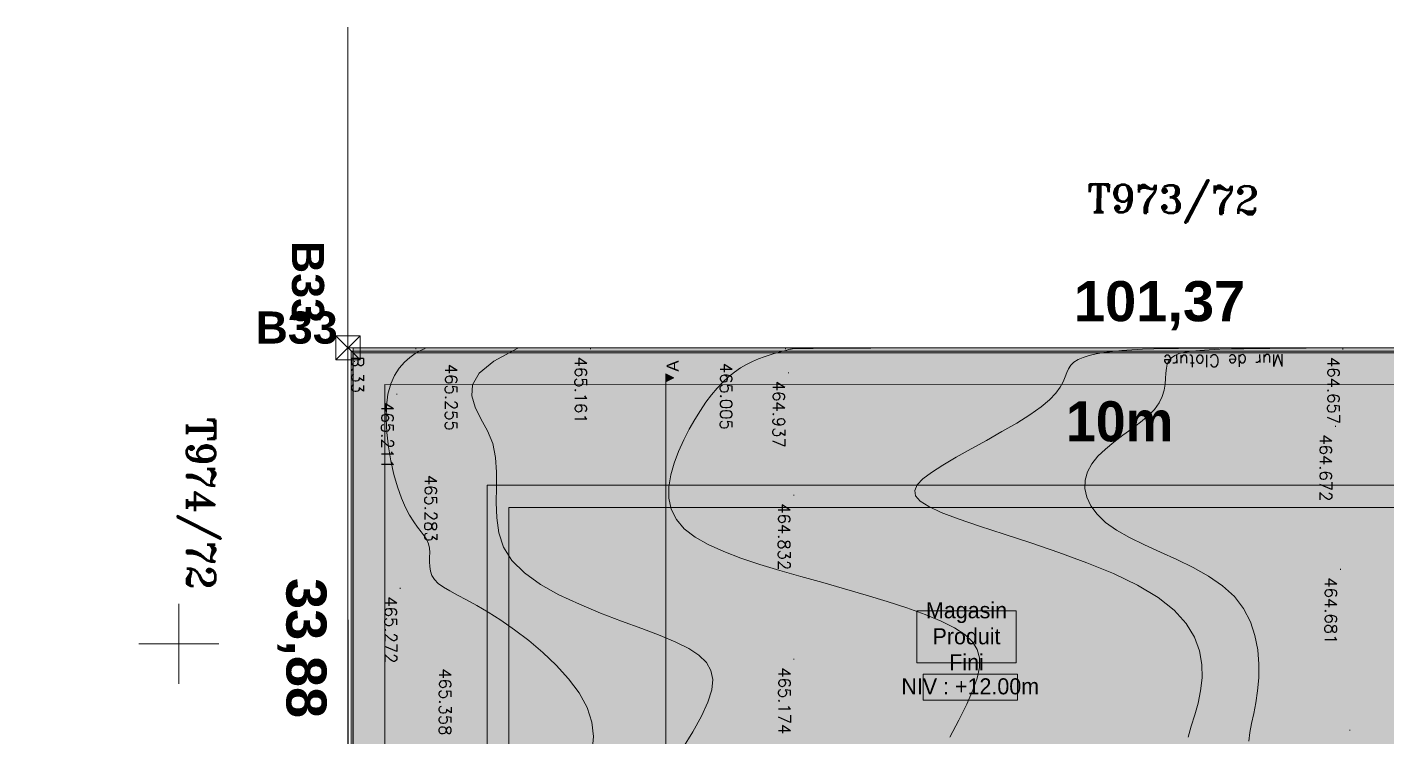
# Model space of a CAD drawing. Header units: millimetres. Extents: x 132836 to 1862386, y -330276 to -143438.
# Drawn here: x 132836 to 217603, y -187693 to -143438 of the extents above; entities that cross this region are included whole.
import ezdxf

# ---------------------------------------------------------------- set-up
doc = ezdxf.new("R2010")
doc.units = ezdxf.units.MM
doc.header["$MEASUREMENT"] = 0
for name, color, linetype in [('Cotations - 1_100', 7, 'Continuous'), ('Divers - Dessin général', 7, 'Continuous'), ('Hachure', 7, 'Continuous'), ('Marques - Coupes', 7, 'Continuous'), ('Nouveau_0', 7, 'Continuous'), ('Nouveau_Carroyage', 7, 'Continuous'), ('Nouveau_CN_01_00', 7, 'Continuous'), ('Nouveau_CN_02_00', 7, 'Continuous'), ('Nouveau_Réferences foncières extraites', 7, 'Continuous'), ('Nouveau_TopoAlt', 7, 'Continuous'), ('Nouveau_TopoJIS', 7, 'Continuous'), ('Nouveau_TOPOJIS TITRE', 7, 'Continuous'), ('Nouveau_TopoMa TITTR', 7, 'Continuous'), ('Sols_ Dalles', 7, 'Continuous'), ('Textes - 1_100', 7, 'Continuous'), ('TopoAlt', 7, 'Continuous')]:
    doc.layers.add(name, color=color, linetype=linetype)
doc.styles.add('STYLE_GENERE_1', font='')
doc.styles.add('STYLE_GENERE_2', font='')
doc.styles.add('STYLE_GENERE_3', font='')
doc.styles.add('STYLE_GENERE_4', font='')
doc.styles.add('STYLE_GENERE_5', font='romant.shx')
doc.styles.get('STYLE_GENERE_1').set_extended_font_data('Agency FB')
doc.styles.get('STYLE_GENERE_2').set_extended_font_data('Arial')
doc.styles.get('STYLE_GENERE_3').set_extended_font_data('Arial', bold=True)
doc.styles.get('STYLE_GENERE_4').set_extended_font_data('Agency FB', bold=True)

# ---------------------------------------------------------------- blocks, each defined once
blk = doc.blocks.new('Plan de coupe_1_1', base_point=(172644, -165306))
at = {"layer": 'Marques - Coupes', "linetype": 'Continuous', "lineweight": 0, "true_color": 0x000000}
blk.add_hatch(color=18, dxfattribs=at).paths.add_polyline_path([(172644, -165056), (172644, -165556), (173144, -165306)])
at = {"layer": 'Marques - Coupes', "color": 7, "linetype": 'Continuous', "lineweight": 5}
blk.add_line((172644, -165556), (172644, -266659), dxfattribs=at)
at = {"layer": 'Marques - Coupes', "color": 7, "linetype": 'Continuous', "lineweight": 5, "flags": 128}
blk.add_lwpolyline([(172644, -165056), (172644, -165556), (173144, -165306)], close=True, dxfattribs=at)
at = {"layer": 'Marques - Coupes', "color": 7, "lineweight": 5, "insert": (173451, -164220), "char_height": 750, "attachment_point": 9, "rotation": 90, "style": 'STYLE_GENERE_2'}
blk.add_mtext('\\A1;{\\pqr;\\pt0;\\fArial|b0|i0|c0|p38;A}', dxfattribs=at)

msp = doc.modelspace()

# ---------------------------------------------------------------- hatches: boundary and pattern name
at = {"linetype": 'Continuous', "lineweight": 0, "true_color": 0x6f6f6f}
h = msp.add_hatch(color=8, dxfattribs=at)
h.paths.add_polyline_path([(141848.442, -275935.042), (141848.442, -295062.571), (269220.821, -293826.868), (269220.821, -270902.734), (268763.049, -270902.734), (254213.6, -271040.575), (254213.6, -163437.635), (153156.2, -163437.635), (153156.2, -271040.575), (153182.962, -271040.57), (153183.146, -272000.514, -0.409427364), (149183.681, -275935.042)])
h.paths.add_polyline_path([(158435.584, -260639.953), (155145.584, -260639.953), (155145.584, -248364.953), (155145.584, -243089.974), (155145.584, -242189.974), (158435.584, -242189.974)], flags=0)
h.paths.add_polyline_path([(196775.042, -260810.571), (196775.042, -222495.57), (186955.542, -222495.57), (186955.542, -218295.57), (196754.55, -218295.57), (196754.55, -208495.57), (196754.55, -204495.57), (193355.542, -204495.57), (193355.542, -201780.57), (193355.542, -195161.535), (195576.034, -195161.535), (195576.034, -189810.571), (217850.068, -189810.571), (217850.068, -262266.885), (245610.045, -262266.885), (245610.045, -253395.571), (245626.034, -253395.571), (246426.034, -253395.571), (247826.034, -253395.571), (247826.034, -248005.571), (247826.034, -246605.571), (245626.034, -246605.571), (245610.045, -246605.571), (245610.045, -171995.57), (212806.28, -171995.57), (161503.433, -171995.57), (161503.433, -193810.571), (161503.433, -230015.57), (161503.433, -260810.571)], flags=0)
h.paths.add_polyline_path([(162737.042, -269433.913, -0.09031866), (162858.773, -268727.623, -0.201448728), (163912.639, -267592.74, -0.104211445), (164718.006, -267415.055), (165317.979, -267409.371, -0.104044608), (166125.354, -267571.244, -0.238255457), (167284.257, -268953.318, -0.055188622), (167336.836, -269390.334), (167338.931, -269611.438), (167351.046, -270890.267), (167092.583, -271892.761, -0.267949192), (165370.083, -272909.124), (164770.11, -272914.808, -0.193717464), (163379.252, -272370.185, -0.070568756), (163028.663, -271931.262, -0.131652498), (162751.253, -270933.845)], flags=0)
h.paths.add_polyline_path([(173316.986, -273599.031), (173316.986, -273452.052), (173330.488, -267377.824, -0.380556701), (175316.986, -265609.826), (175394.714, -265609.826), (175394.714, -270609.826), (190394.714, -270609.826), (190394.714, -265609.826), (195356.191, -265609.826, -0.414213562), (196856.191, -267109.826), (196856.191, -273660.699, -0.345501612), (195137.285, -275433.432), (175327.752, -275599.002, -0.415791099)], flags=0)
h.paths.add_polyline_path([(205510.093, -271504.083, -0.134473934), (205230.948, -270484.937), (205230.948, -268984.937, -0.414213562), (207230.948, -266984.937), (207830.948, -266984.937, -0.414213562), (209830.948, -268984.937), (209830.948, -270484.937, -0.128820346), (209574.03, -271465.581, -0.270936291), (207830.948, -272484.937), (207230.948, -272484.937, -0.264979997)], flags=0)
h.paths.add_polyline_path([(217862.687, -273329.325), (217869.949, -267730.336, -0.098561509), (218100.718, -266943.721), (218117.681, -266951.545, -0.258849002), (219955.479, -265605.827), (219953.141, -265587.294), (220637.569, -265587.294), (220637.569, -265687.294), (220637.569, -270687.294), (250537.569, -270687.294), (250537.569, -265687.294), (252208.004, -265687.294), (254186.294, -265687.294), (254186.294, -267687.294), (254186.294, -271062.255, 0.001345761), (254186.323, -271073.021), (254197.209, -273095.233, -0.414213562), (252208.004, -275105.97), (243484.534, -275105.97, -0.005188955), (243431.438, -275116.103), (235447.992, -275196.191), (220071.012, -275253.24, -0.386553331), (217873.089, -273475.385, -0.025189219)], flags=0)
at = {"linetype": 'Continuous', "lineweight": 0, "true_color": 0xa7a7a7}
msp.add_hatch(color=253, dxfattribs=at).paths.add_polyline_path([(196117.459, -168421.506, 1), (206117.459, -168421.506, 1)])
at = {"linetype": 'Continuous', "lineweight": 0, "true_color": 0x90b349}
msp.add_hatch(color=55, dxfattribs=at).paths.add_polyline_path([(153135.736, -163719.488), (153116.298, -271660.98), (155116.298, -271661.341), (155135.376, -165719.848), (251905.262, -165737.275), (251887.357, -265587.294), (253887.357, -265587.654), (253905.622, -163737.635)])
at = {"layer": 'Sols_ Dalles', "linetype": 'Continuous', "lineweight": 0, "true_color": 0x2e271c}
msp.add_hatch(color=250, dxfattribs=at).paths.add_polyline_path([(161503.433, -171995.57), (161503.433, -230015.57), (161503.433, -260810.571), (196775.042, -260810.571), (196775.042, -260795.571), (196775.042, -258649.982), (196775.042, -258010.558), (196775.042, -222495.57), (186955.542, -222495.57), (186955.542, -218295.57), (196754.55, -218295.57), (196754.55, -204495.57), (193355.542, -204495.57), (193355.542, -201780.57), (193355.542, -195161.535), (195576.034, -195161.535), (195576.034, -189810.571), (217805.542, -189810.571), (217805.542, -253395.57), (217805.542, -253415.571), (219205.542, -253415.571), (219205.542, -253395.57), (219205.542, -188410.571), (191955.542, -188410.571), (191955.542, -190035.076), (194140.476, -190023.061), (194160.967, -193749.52), (191976.034, -193761.535), (191955.542, -200380.57), (191955.542, -205895.57), (195354.55, -205895.57), (195354.55, -216895.57), (185555.542, -216895.57), (185555.542, -223895.57), (195354.55, -223895.57), (195354.55, -258649.982), (195354.55, -259410.571), (163990.222, -259410.571), (162860.681, -259410.571), (162860.681, -231415.57), (162860.681, -173395.57), (244226.034, -173395.57), (244226.034, -248005.571), (245626.034, -248005.571), (246426.034, -248005.571), (246426.034, -251817.03), (245610.045, -251817.03), (244211.034, -251817.03), (244211.034, -253395.571), (246426.034, -253395.571), (247826.034, -253395.571), (247826.034, -248005.571), (247826.034, -246605.571), (245626.034, -246605.571), (245626.034, -171995.57)])
at = {"layer": 'Sols_ Dalles', "linetype": 'Continuous', "lineweight": 0, "true_color": 0x003f1e}
msp.add_hatch(color=118, dxfattribs=at).paths.add_polyline_path([(162860.681, -188410.571), (191976.034, -188410.571), (219205.542, -188410.571), (219205.542, -173400.184), (162860.681, -173400.184)])

# ---------------------------------------------------------------- linework, layer by layer
at = {"color": 8, "linetype": 'Continuous', "lineweight": 5}
for p, q in [((152080.816, -162682.925), (153590.535, -164192.346)), ((152080.965, -164192.495), (153590.386, -162682.776))]:
    msp.add_line(p, q, dxfattribs=at)
at = {"color": 14, "linetype": 'Continuous', "lineweight": 5, "true_color": 0xa40f02}
for p, q in [((152080.816, -162682.925), (153590.535, -164192.346)), ((152080.965, -164192.495), (153590.386, -162682.776))]:
    msp.add_line(p, q, dxfattribs=at)
at = {"color": 8, "linetype": 'Continuous', "lineweight": 5, "flags": 128}
msp.add_lwpolyline([(153590.386, -162682.776), (153590.535, -164192.346), (152080.965, -164192.495), (152080.816, -162682.925)], close=True, dxfattribs=at)
at = {"color": 14, "linetype": 'Continuous', "lineweight": 5, "true_color": 0xa40f02, "flags": 128}
msp.add_lwpolyline([(153590.386, -162682.776), (153590.535, -164192.346), (152080.965, -164192.495), (152080.816, -162682.925)], close=True, dxfattribs=at)
at = {"color": 9, "linetype": 'Continuous', "lineweight": 5}
msp.add_lwpolyline([(149183.681, -275935.042), (141848.442, -275935.042), (141848.442, -295062.571), (269220.821, -293826.868), (269220.821, -270902.734), (268763.049, -270902.734), (254213.6, -271040.575), (254213.6, -163437.635), (153163.039, -163437.635), (153163.039, -271040.575), (153156.2, -271040.575), (153156.383, -272000.519), (153183.146, -272000.514, -0.409427364)], format="xyb", close=True, dxfattribs=at)
at = {"color": 7, "linetype": 'Continuous', "lineweight": 5}
msp.add_lwpolyline([(153135.736, -163719.488), (153116.298, -271660.98), (155116.298, -271661.341), (155135.376, -165719.848), (251905.262, -165737.275), (251887.357, -265587.294), (253887.357, -265587.654), (253905.622, -163737.635)], close=True, dxfattribs=at)
at = {"layer": 'Divers - Dessin général', "color": 8, "linetype": 'Continuous', "lineweight": 5}
msp.add_lwpolyline([(254205.676, -163437.635), (254186.294, -271067.638), (152856.388, -272027.634), (152839.018, -197317.635), (152835.676, -163437.635)], close=True, dxfattribs=at)
at = {"layer": 'Divers - Dessin général', "color": 14, "linetype": 'Continuous', "lineweight": 5, "true_color": 0x990000}
msp.add_lwpolyline([(254205.676, -163437.635), (254186.294, -271067.638), (152856.388, -272027.634), (152839.018, -197317.635), (152835.676, -163437.635)], close=True, dxfattribs=at)
at = {"layer": 'Hachure', "color": 7, "linetype": 'Continuous', "lineweight": 5, "flags": 128}
for points in [[(188294.56, -179840.069), (194502.168, -179840.069), (194502.168, -183083.314), (188294.56, -183083.314)], [(188694.521, -183779.046), (194568.735, -183779.046), (194568.735, -185400.669), (188694.521, -185400.669)]]:
    msp.add_lwpolyline(points, close=True, dxfattribs=at)
at = {"layer": 'Nouveau_0', "color": 8, "linetype": 'Continuous', "lineweight": 5}
for p, q in [((152835.676, -163437.635), (152835.676, -197326.333)), ((254199.193, -163437.635), (152835.676, -163437.635)), ((152835.676, -163437.635), (152835.676, -197326.333)), ((254199.193, -163437.635), (152835.676, -163437.635))]:
    msp.add_line(p, q, dxfattribs=at)
for points in [[(132835.676, -197326.333), (152835.676, -197326.333), (152835.676, -163437.635), (152835.676, -143437.635)], [(152835.676, -143437.635), (152835.676, -163437.635), (254199.193, -163437.635), (260175.102, -163437.635)]]:
    msp.add_lwpolyline(points, dxfattribs=at)
at = {"layer": 'Nouveau_0', "color": 8, "linetype": 'Continuous', "lineweight": 5, "flags": 128}
msp.add_lwpolyline([(152835.676, -272063.016), (254199.193, -271079.638), (254199.193, -163437.635), (152835.676, -163437.635), (152835.676, -197326.333)], close=True, dxfattribs=at)
msp.add_lwpolyline([(253999.193, -270881.569), (253999.193, -163637.635), (153035.676, -163637.635), (153035.676, -197326.333), (153035.676, -271861.067)], dxfattribs=at)
at = {"layer": 'Nouveau_Carroyage', "color": 8, "linetype": 'Continuous', "lineweight": 5}
for p, q in [((142285.911, -179392.51), (142285.911, -184392.51)), ((139785.911, -181892.51), (144785.911, -181892.51))]:
    msp.add_line(p, q, dxfattribs=at)
at = {"layer": 'Nouveau_CN_01_00', "color": 8, "linetype": 'Continuous', "lineweight": 5, "flags": 128}
for points in [[(163430.134, -163463.074), (161929.9, -164262.586), (161023.414, -165013.434), (160600.1, -165731.926), (160549.378, -166434.372), (160760.67, -167137.081), (161123.397, -167856.361), (161526.98, -168608.523), (161860.842, -169409.876), (162042.348, -170271.164), (162100.642, -171180.881), (162092.813, -172121.954), (162075.95, -173077.311), (162107.141, -174029.881), (162243.474, -174962.592), (162542.039, -175858.372), (163059.924, -176700.15), (163835.367, -177474.639), (164831.201, -178183.69), (165991.411, -178832.94), (167259.979, -179428.025), (168580.889, -179974.583), (169898.123, -180478.249), (171155.666, -180944.661), (172297.499, -181379.454), (173276.857, -181790.479), (174083.965, -182194.437), (174718.301, -182610.245), (175179.342, -183056.817), (175466.563, -183553.069), (175579.442, -184117.917), (175517.454, -184770.276), (175280.077, -185529.062), (174873.788, -186405.615), (174333.069, -187380.985), (173699.402, -188428.644)], [(207140.178, -163455.941), (206267.625, -163458.638), (205422.539, -163462.821), (204607.492, -163469.929), (203825.057, -163481.403), (203077.807, -163498.681), (202368.315, -163523.204), (201699.154, -163556.41), (201072.896, -163599.74), (200492.069, -163654.703), (199959.02, -163723.088), (199476.047, -163806.754), (199045.453, -163907.56), (198669.536, -164027.366), (198350.599, -164168.03), (198090.94, -164331.411), (197892.861, -164519.37), (197753.284, -164733.749), (197647.627, -164976.336), (197545.926, -165248.901), (197418.221, -165553.218), (197234.551, -165891.057), (196964.953, -166264.19), (196579.467, -166674.388), (196048.131, -167123.424), (195353.225, -167610.882), (194525.99, -168127.596), (193609.908, -168662.215), (192648.463, -169203.386), (191685.136, -169739.757), (190763.41, -170259.976), (189926.767, -170752.69), (189218.69, -171206.548), (188677.743, -171614.162), (188322.82, -171984.007), (188167.896, -172328.524), (188226.948, -172660.154), (188513.95, -172991.336), (189042.879, -173334.511), (189827.711, -173702.119), (190882.42, -174106.601), (192206.596, -174558.12), (193742.275, -175057.725), (195417.106, -175604.188), (197158.739, -176196.282), (198894.822, -176832.779), (200553.006, -177512.451), (202060.938, -178234.07), (203346.269, -178996.408), (204354.028, -179796.644), (205098.764, -180625.575), (205612.406, -181472.405), (205926.883, -182326.338), (206074.125, -183176.578), (206086.062, -184012.33), (205994.621, -184822.796), (205831.734, -185597.181), (205628.527, -186329.357), (205412.923, -187031.876), (205212.042, -187721.954)]]:
    msp.add_lwpolyline(points, dxfattribs=at)
at = {"layer": 'Nouveau_CN_02_00', "color": 8, "linetype": 'Continuous', "lineweight": 5, "flags": 128}
for points in [[(157638.113, -163468.925), (157349.048, -163609.055), (157027.209, -163793.603), (156689.076, -164031.254), (156351.124, -164330.693), (156029.831, -164700.605), (155741.674, -165149.674), (155503.131, -165686.585), (155330.678, -166320.024), (155236.605, -167052.614), (155216.448, -167862.734), (155261.552, -168722.703), (155363.267, -169604.839), (155512.937, -170481.461), (155701.912, -171324.886), (155921.537, -172107.434), (156163.16, -172801.421), (156418.138, -173386.616), (156677.864, -173872.576), (156933.744, -174276.312), (157177.181, -174614.829), (157399.578, -174905.137), (157592.341, -175164.242), (157746.872, -175409.154), (157854.576, -175656.88), (157911.203, -175920.727), (157929.892, -176199.204), (157928.129, -176487.118), (157923.397, -176779.277), (157933.183, -177070.488), (157974.972, -177355.559), (158066.249, -177629.297), (158224.498, -177886.511), (158464.018, -178125.321), (158786.357, -178357.098), (159189.874, -178596.527), (159672.929, -178858.293), (160233.883, -179157.08), (160871.096, -179507.573), (161582.927, -179924.457), (162367.737, -180422.415), (163217.972, -181011.613), (164102.422, -181684.136), (164983.963, -182427.55), (165825.47, -183229.42), (166589.819, -184077.312), (167239.887, -184958.791), (167738.55, -185861.422), (168048.682, -186772.772), (168146.63, -187682.394), (168062.619, -188587.79)], [(185427.01, -163457.364), (183869.761, -163461.682), (182694.081, -163465.164), (181844.716, -163468.173), (181266.414, -163471.073), (180903.923, -163474.226), (180701.99, -163477.994), (180605.363, -163482.741), (180558.789, -163488.829), (180515.414, -163496.802), (180461.983, -163507.925), (180393.638, -163523.645), (180305.521, -163545.41), (180192.775, -163574.664), (180050.544, -163612.856), (179873.968, -163661.432), (179658.192, -163721.838), (179400.293, -163795.796), (179105.088, -163886.125), (178779.333, -163995.919), (178429.779, -164128.273), (178063.18, -164286.281), (177686.29, -164473.036), (177305.863, -164691.633), (176928.65, -164945.167), (176560, -165236.56), (176199.637, -165568.051), (175845.878, -165941.708), (175497.041, -166359.6), (175151.445, -166823.794), (174807.406, -167336.358), (174463.243, -167899.361), (174117.274, -168514.869), (173772.161, -169182.143), (173447.947, -169889.202), (173169.022, -170621.259), (172959.773, -171363.524), (172844.589, -172101.211), (172847.858, -172819.529), (172993.968, -173503.691), (173307.307, -174138.908), (173805.073, -174714.321), (174475.7, -175234.782), (175300.43, -175709.073), (176260.507, -176145.977), (177337.172, -176554.275), (178511.668, -176942.749), (179765.239, -177320.18), (181079.127, -177695.351), (182432.882, -178075.534), (183799.284, -178461.96), (185149.42, -178854.351), (186454.378, -179252.431), (187685.244, -179655.92), (188813.106, -180064.542), (189809.05, -180478.019), (190644.165, -180896.072), (191296.078, -181320.944), (191768.585, -181764.956), (192072.021, -182242.948), (192216.722, -182769.763), (192213.026, -183360.239), (192071.266, -184029.22), (191801.781, -184791.545), (191414.905, -185662.055), (190924.318, -186647.536), (190357.065, -187722.554)], [(212568.47, -163455.585), (211867.711, -163457.737), (211109.61, -163461.118), (210314.913, -163466.599), (209504.366, -163475.049), (208698.715, -163487.342), (207918.708, -163504.347), (207185.089, -163526.935), (206518.605, -163555.978), (205935.746, -163592.978), (205435.969, -163641.961), (205014.477, -163707.582), (204666.471, -163794.501), (204387.153, -163907.372), (204171.724, -164050.854), (204015.386, -164229.602), (203913.34, -164448.275), (203858.15, -164709.736), (203831.825, -165009.678), (203813.736, -165342.003), (203783.252, -165700.611), (203719.745, -166079.403), (203602.585, -166472.28), (203411.144, -166873.143), (203124.791, -167275.892), (202731.227, -167676.064), (202251.467, -168075.739), (201714.857, -168478.632), (201150.742, -168888.458), (200588.466, -169308.933), (200057.374, -169743.771), (199586.812, -170196.689), (199206.125, -170671.4), (198940.408, -171169.88), (198797.756, -171687.136), (198782.018, -172216.434), (198897.039, -172751.04), (199146.666, -173284.221), (199534.746, -173809.242), (200065.124, -174319.371), (200741.648, -174807.873), (201560.792, -175271.561), (202489.543, -175721.433), (203487.515, -176172.033), (204514.322, -176637.906), (205529.579, -177133.595), (206492.9, -177673.646), (207363.9, -178272.603), (208102.192, -178945.01), (208677.258, -179699.292), (209098.038, -180519.401), (209383.341, -181383.166), (209551.973, -182268.421), (209622.741, -183152.997), (209614.454, -184014.724), (209545.918, -184831.436), (209435.941, -185580.962), (209303.883, -186248.974), (209171.316, -186852.499), (209060.363, -187416.402), (208993.151, -187965.548)]]:
    msp.add_lwpolyline(points, dxfattribs=at)
at = {"layer": 'Nouveau_TopoJIS', "color": 8, "linetype": 'Continuous', "lineweight": 5}
for p, q in [((157058.911, -163469.51), (157058.911, -163519.51)), ((167947.911, -163458.51), (167947.911, -163508.51)), ((180114.911, -163470.51), (180114.911, -163520.51)), ((214868.911, -163480.51), (214868.911, -163530.51)), ((153234.911, -164265.51), (153234.911, -164315.51)), ((180294.911, -164962.51), (180294.911, -165012.51)), ((155885.911, -166299.51), (155885.911, -166349.51)), ((214393.911, -168304.51), (214393.911, -168354.51)), ((180630.911, -172601.51), (180630.911, -172651.51)), ((214717.911, -177221.51), (214717.911, -177271.51)), ((156096.911, -178408.51), (156096.911, -178458.51)), ((180640.911, -182829.51), (180640.911, -182879.51)), ((215292.911, -187250.51), (215292.911, -187300.51))]:
    msp.add_line(p, q, dxfattribs=at)
at = {"layer": 'Nouveau_TOPOJIS TITRE', "color": 8, "linetype": 'Continuous', "lineweight": 5}
msp.add_line((152835.676, -163437.635), (152835.676, -163487.635), dxfattribs=at)
at = {"layer": 'Sols_ Dalles', "color": 250, "linetype": 'Continuous', "lineweight": 5, "true_color": 0x1f1f1f}
msp.add_lwpolyline([(245626.034, -246605.571), (245626.034, -171995.57), (161503.433, -171995.57), (161503.433, -230015.57), (161503.433, -260810.571), (196775.042, -260810.571), (196775.042, -260795.571), (196775.042, -258649.982), (196775.042, -258010.558), (196775.042, -222495.57), (186955.542, -222495.57), (186955.542, -218295.57), (196754.55, -218295.57), (196754.55, -204495.57), (193355.542, -204495.57), (193355.542, -201780.57), (193355.542, -195161.535)], dxfattribs=at)
msp.add_lwpolyline([(162860.681, -188410.571), (191976.034, -188410.571), (219205.542, -188410.571), (219205.542, -173400.184), (162860.681, -173400.184)], close=True, dxfattribs=at)
at = {"layer": 'TopoAlt', "color": 211, "linetype": 'Continuous', "lineweight": 5, "true_color": 0xfe55ff}
for points in [[(152835.676, -163437.635), (153135.676, -163437.635)], [(152835.676, -163437.635), (152856.37, -271934.337)], [(254205.676, -163437.635), (153135.676, -163437.635)], [(153135.733, -163737.635), (253905.622, -163737.635)]]:
    msp.add_lwpolyline(points, dxfattribs=at)
at = {"layer": 'TopoAlt', "color": 7, "linetype": 'Continuous', "lineweight": 5, "flags": 128}
msp.add_lwpolyline([(152835.676, -163437.635), (152835.733, -163737.635), (152856.37, -271934.337), (153156.37, -271934.279), (153135.733, -163737.635), (253905.622, -163737.635), (253886.348, -270769.248), (253886.294, -271069.253), (254186.294, -271067.638), (254205.622, -163737.635), (254205.676, -163437.635), (253905.676, -163437.635), (153135.676, -163437.635)], close=True, dxfattribs=at)

# ---------------------------------------------------------------- block references
at = {"layer": 'Marques - Coupes', "color": 7, "lineweight": 5}
msp.add_blockref('Plan de coupe_1_1', (172643.741, -165305.968), dxfattribs=at)

# ---------------------------------------------------------------- texts
at = {"layer": 'Cotations - 1_100', "color": 253, "linetype": 'Continuous', "lineweight": 5, "true_color": 0x9f9f9f, "char_height": 2500, "attachment_point": 1, "style": 'STYLE_GENERE_3'}
for s, insert, rotation in [('\\A1;{\\pql;\\fArial|b1|i0|c0|p38;101,37}', (198094.743, -159272.884), 359.9999998), ('\\A1;{\\pql;\\fArial|b1|i0|c0|p38;33,88}', (151495.807, -177788.017), 270.01092848)]:
    msp.add_mtext(s, dxfattribs=dict(at, insert=insert, rotation=rotation))
at = {"layer": 'Cotations - 1_100', "color": 14, "linetype": 'Continuous', "lineweight": 5, "true_color": 0x990000, "char_height": 2500, "attachment_point": 1, "style": 'STYLE_GENERE_3'}
for s, insert, rotation in [('\\A1;{\\pql;\\fArial|b1|i0|c0|p38;101,37}', (198094.743, -159272.884), 359.9999998), ('\\A1;{\\pql;\\fArial|b1|i0|c0|p38;33,88}', (151495.807, -177788.017), 270.01092848)]:
    msp.add_mtext(s, dxfattribs=dict(at, insert=insert, rotation=rotation))
at = {"layer": 'Hachure', "color": 14, "linetype": 'Continuous', "lineweight": 5, "true_color": 0xa40f02, "insert": (200946.068, -168034.009), "char_height": 2500, "attachment_point": 5, "style": 'STYLE_GENERE_4'}
msp.add_mtext('\\A1;{\\pqc;\\fAgency FB|b1|i0|c0|p34;10\\fAgency FB|b1|i0|c0|p34;m}', dxfattribs=at)
at = {"layer": 'Hachure', "color": 250, "linetype": 'Continuous', "lineweight": 5, "true_color": 0x1f1f1f, "insert": (191398.364, -181423.096), "char_height": 1000, "width": 6207.60865, "attachment_point": 5, "line_spacing_factor": 0.97291, "style": 'STYLE_GENERE_1'}
msp.add_mtext('\\A1;{\\pqc;\\fAgency FB|b0|i0|c0|p34;Magasin Produit Fini}', dxfattribs=at)
at = {"layer": 'Hachure', "color": 250, "linetype": 'Continuous', "lineweight": 5, "true_color": 0x1f1f1f, "insert": (191631.628, -184550.614), "char_height": 1000, "attachment_point": 5, "style": 'STYLE_GENERE_1'}
msp.add_mtext('\\A1;{\\pqc;\\fAgency FB|b0|i0|c0|p34;NIV : +12.\\fAgency FB|b0|i0|c0|p34;0\\fAgency FB|b0|i0|c0|p34;0m}', dxfattribs=at)
at = {"layer": 'Nouveau_0', "color": 253, "linetype": 'Continuous', "lineweight": 5, "true_color": 0x9f9f9f, "insert": (211204.065, -163838.255), "char_height": 750, "attachment_point": 7, "rotation": 180.49762707, "style": 'STYLE_GENERE_5'}
msp.add_mtext('\\A1;{\\pql;\\Fromant.shx;Mur de Cloture}', dxfattribs=at)
at = {"layer": 'Nouveau_Réferences foncières extraites', "color": 253, "linetype": 'Continuous', "lineweight": 5, "true_color": 0x9f9f9f, "char_height": 1750, "attachment_point": 7, "style": 'STYLE_GENERE_5'}
for s, insert, rotation in [('\\A1;{\\pql;\\Fromant.shx;T973/72}', (198885.16, -155550.968), 359.29294177), ('\\A1;{\\pql;\\Fromant.shx;T974/72}', (142214.003, -167775.804), 270)]:
    msp.add_mtext(s, dxfattribs=dict(at, insert=insert, rotation=rotation))
at = {"layer": 'Nouveau_TopoAlt', "color": 253, "linetype": 'Continuous', "lineweight": 5, "true_color": 0x9f9f9f, "char_height": 750, "attachment_point": 1, "rotation": 270, "style": 'STYLE_GENERE_5'}
for s, insert in [('\\A1;{\\pql;\\Fromant.shx;465.161}', (167729.723, -163987.01)), ('\\A1;{\\pql;\\Fromant.shx;465.005}', (176791.609, -164368.986)), ('\\A1;{\\pql;\\Fromant.shx;464.657}', (214650.723, -164009.01)), ('\\A1;{\\pql;\\Fromant.shx;465.255}', (159646.058, -164433.618)), ('\\A1;{\\pql;\\Fromant.shx;464.937}', (180069.973, -165491.01)), ('\\A1;{\\pql;\\Fromant.shx;465.211}', (155667.723, -166828.01)), ('\\A1;{\\pql;\\Fromant.shx;464.672}', (214168.973, -168833.01)), ('\\A1;{\\pql;\\Fromant.shx;465.283}', (158369.712, -171352.186)), ('\\A1;{\\pql;\\Fromant.shx;464.832}', (180405.973, -173130.01)), ('\\A1;{\\pql;\\Fromant.shx;464.681}', (214492.973, -177750.01)), ('\\A1;{\\pql;\\Fromant.shx;465.272}', (155878.723, -178937.01)), ('\\A1;{\\pql;\\Fromant.shx;465.358}', (159273.315, -183428.092)), ('\\A1;{\\pql;\\Fromant.shx;465.174}', (180422.723, -183358.01))]:
    msp.add_mtext(s, dxfattribs=dict(at, insert=insert))
at = {"layer": 'Nouveau_TopoMa TITTR', "color": 253, "linetype": 'Continuous', "lineweight": 5, "true_color": 0x9f9f9f, "insert": (153061.013, -163978.135), "char_height": 750, "attachment_point": 7, "rotation": 270, "style": 'STYLE_GENERE_5'}
msp.add_mtext('\\A1;{\\pql;\\Fromant.shx;B.33}', dxfattribs=at)
at = {"layer": 'Textes - 1_100', "color": 253, "linetype": 'Continuous', "lineweight": 5, "true_color": 0x9f9f9f, "insert": (150330.018, -156764.506), "char_height": 2000, "attachment_point": 4, "rotation": 270.00565214, "style": 'STYLE_GENERE_3'}
msp.add_mtext('\\A1;{\\pql;\\fArial|b1|i0|c0|p38;B\\fArial|b1|i0|c0|p38;33}', dxfattribs=at)
at = {"layer": 'Textes - 1_100', "color": 14, "linetype": 'Continuous', "lineweight": 5, "true_color": 0x990000, "insert": (147070.467, -162184.525), "char_height": 2000, "attachment_point": 4, "rotation": 0.00565214, "style": 'STYLE_GENERE_3'}
msp.add_mtext('\\A1;{\\pql;\\fArial|b1|i0|c0|p38;B\\fArial|b1|i0|c0|p38;33}', dxfattribs=at)

doc.saveas('drawing.dxf')
